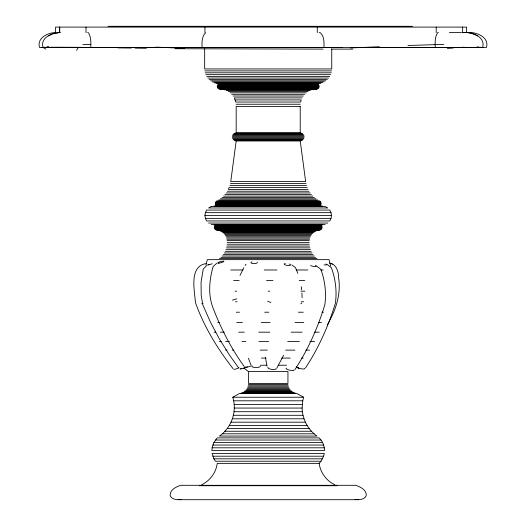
<?xml version="1.0" encoding="UTF-8"?>
<svg xmlns="http://www.w3.org/2000/svg" width="526" height="526" viewBox="0 0 526 526"><rect width="100%" height="100%" fill="white"/><g stroke="black" fill="none" stroke-linecap="round" stroke-linejoin="round"><path stroke-width="0.79" d="M302.121 408.058L302.752 400.792L303.627 397.248L296.657 393.402L239.757 393.402L232.781 397.248C237.239 411.319 231.585 427.704 219.441 436.067L316.968 436.067C307.966 429.749 302.286 419.064 302.121 408.058L234.294 408.058M90.807 47.445C90.886 42.58 91.228 37.116 88.486 32.855L87.645 32.454M323.924 47.445C324.18 42.521 324.266 36.577 320.505 32.855L319.256 32.454M212.116 447.804L211.886 450.631L324.522 450.631C324.489 445.877 322.523 441.229 319.15 437.888L217.258 437.888L213.885 442.438L212.116 447.804L324.299 447.804M204.936 215.509L205.377 212.655L206.646 210.065L329.763 210.065C331.945 213.319 331.945 217.705 329.763 220.959L206.646 220.959L205.377 218.369L204.936 215.509L331.472 215.509M482.677 47.445C485.715 36.485 471.138 31.304 462.453 32.658M323.628 456.206L324.299 453.451L212.116 453.451L213.885 458.823L215.39 461.23L321.018 461.23L323.628 456.206L212.787 456.206M205.962 265.209L207.323 259.647L329.085 259.647L330.644 266.005M240.001 275.414L243.88 267.629M283.553 355.32L276.788 368.2M327.257 324.936C335.581 310.767 341.17 294.599 338.639 277.998C338.58 271.81 336.62 264.315 329.664 263.079M245.175 265.492L245.964 264.203M76.579 50.318L78.354 47.445M294.941 369.548C308.052 349.639 317.895 327.613 324.825 304.824C326.488 292.883 324.989 280.555 320.801 269.266L316.402 265.932M305.494 367.957C318.598 348.048 328.441 326.021 335.378 303.239C337.041 291.292 335.542 278.964 331.354 267.675L326.955 264.341M201.636 484.742C209.992 480.823 216.074 472.532 217.258 463.367L319.15 463.367L321.018 461.23M205.508 32.855C201.747 36.577 201.833 42.521 202.089 47.445M206.54 265.722L203.253 269.049L201.057 282.133L201.195 295.29L202.839 304.975L210.499 322.221L219.355 338.908L229.382 354.978L238.508 367.694M216.758 263.289L213.168 266.452C209.276 279.904 207.855 295.02 213.155 308.275C221.045 328.809 231.236 348.587 244.163 366.412M48.55 35.939L52.238 34.045M438.368 32.454L437.52 32.855C434.778 37.116 435.127 42.58 435.206 47.445M209.17 264.328L207.678 265.045L212.3 263.802M206.547 263.539C188.775 265.768 194.574 290.365 195.435 302.437C203.851 326.561 217.6 348.843 233.274 368.956M201.734 303.791L203.049 303.357M234.162 369.548L239.126 367.898M52.955 33.848L59.609 32.586L59.55 27.096M358.265 499.7C361.27 499.568 364.991 498.832 366.227 495.702C366.826 489.956 360.336 486.846 355.754 485.307L180.661 485.307C176.078 486.846 169.582 489.956 170.181 495.702C171.423 498.832 175.138 499.568 178.143 499.7L358.265 499.7L355.063 499.49M462.538 32.658C467.686 32.053 472.999 33.256 477.43 35.939M55.723 32.586C47.827 32.507 36.642 38.142 39.529 47.445L486.471 47.445C489.404 37.405 476.983 32.139 468.699 32.454M60.523 32.52C52.528 32.31 39.983 37.589 43.02 47.445L45.94 49.115M447.402 48.412L453.32 48.017M178.143 499.7L181.352 499.49M350.579 47.951L379.338 46.735M407.966 45.519L443.799 44.362M108.073 26.3L412.476 26.3M449.355 32.454L461.433 32.454M41.659 47.55L156.334 47.55M160.246 47.55L162.56 47.55M183.318 47.55L341.999 47.55M359.488 47.55L483.637 47.55M323.056 49.115L174.934 48.721M331.505 49.115L352.867 49.115M204.792 70.885L331.623 70.885M205.179 72.812L331.235 72.812M205.817 74.666L330.598 74.666M206.692 76.421L329.717 76.421M207.796 78.052L328.612 78.052M209.105 79.518L327.31 79.518M210.591 80.8L325.818 80.8M212.241 81.878L324.167 81.878M214.016 82.733L322.399 82.733M215.89 83.345L320.525 83.345M217.823 83.706L318.585 83.706M219.789 83.812L315.896 83.812M219.112 83.904L317.303 83.904M218.474 84.173L317.934 84.173M217.935 84.594L318.48 84.594M217.514 85.14L318.894 85.14M217.258 85.777L319.157 85.777M217.166 86.455L319.243 86.455M217.258 87.138L319.157 87.138M217.514 87.77L318.894 87.77M217.935 88.315L318.48 88.315M218.474 88.736L317.934 88.736M219.112 89.006L317.303 89.006M219.789 89.104L316.619 89.104M222.005 89.282L314.403 89.282M224.181 89.749L312.227 89.749M226.272 90.498L310.136 90.498M228.245 91.524L308.164 91.524M230.059 92.806L306.349 92.806M231.69 94.312L304.725 94.312M233.103 96.021L303.311 96.021M302.141 97.902L234.274 97.902L235.806 102.051L300.602 102.051L301.234 99.927L235.181 99.927M236.141 104.24L300.267 104.24M235.155 133.058L301.26 133.058M234.195 133.453L302.22 133.453M233.366 134.084L303.042 134.084M232.735 134.906L303.68 134.906M232.334 135.866L304.074 135.866M232.196 136.891L304.212 136.891M232.334 137.924L304.074 137.924M232.735 138.877L303.68 138.877M233.366 139.699L303.042 139.699M234.195 140.33L302.22 140.33M235.155 140.731L301.26 140.731M230.401 183.567L306.007 183.567M229.882 185.573L306.526 185.573M307.21 187.519L229.204 187.519L228.363 189.413L308.045 189.413M227.377 191.227L309.032 191.227M226.246 192.957L310.162 192.957M224.977 194.587L311.431 194.587M223.576 196.113L312.832 196.113M222.064 197.52L314.351 197.52M220.433 198.802L315.975 198.802M218.711 199.952L317.697 199.952M216.896 200.952L319.512 200.952M216.436 201.241L319.979 201.241M216.028 201.609L320.38 201.609M215.706 202.043L320.709 202.043M215.463 202.536L320.952 202.536M215.312 203.056L321.097 203.056M215.259 203.601L321.149 203.601M215.312 204.141L321.097 204.141M215.463 204.667L320.952 204.667M215.706 205.153L320.709 205.153M216.028 205.587L320.38 205.587M214.01 205.968L322.399 205.968M219.625 206.245L258.582 206.245M260.949 206.245L284.369 206.245M285.138 206.245L314.528 206.245M205.377 212.655L331.038 212.655M205.377 218.369L331.038 218.369M208.644 223.057L327.77 223.057M211.176 224.464L325.239 224.464M246.339 224.865L258.45 224.865M264.045 224.865L283.803 224.865M285.368 224.865L297.525 224.865M214.01 225.056L322.399 225.056M215.568 225.128L320.84 225.128M215.016 225.549L321.393 225.549M214.595 226.101L321.813 226.101M214.332 226.739L322.083 226.739M214.24 227.423L322.168 227.423M214.332 228.106L322.083 228.106M214.595 228.744L321.813 228.744M215.016 229.297L321.393 229.297M215.568 229.717L320.84 229.717M216.212 229.98L320.202 229.98M216.896 230.072L319.512 230.072M218.191 230.316L318.223 230.316M219.447 230.697L316.968 230.697M220.65 231.216L315.764 231.216M221.788 231.867L314.62 231.867M222.846 232.643L313.562 232.643M223.813 233.531L312.595 233.531M224.674 234.517L311.734 234.517M225.417 235.595L310.991 235.595M226.042 236.746L310.373 236.746M226.528 237.962L309.886 237.962M226.877 239.225L309.531 239.225M227.081 240.513L309.327 240.513M227.186 242.368L309.222 242.368M227.12 244.222L309.288 244.222M226.89 246.063L309.525 246.063M226.489 247.871L309.926 247.871M225.924 249.64L310.485 249.64M225.2 251.349L311.208 251.349M224.326 252.986L312.082 252.986M223.307 254.538L313.101 254.538M222.15 255.991L314.259 255.991M220.867 257.332L315.547 257.332M219.467 258.555L316.948 258.555M230.756 269.983L242.913 269.983M264.203 269.983L276.946 269.983M296.158 269.983L307.835 269.983M320.906 269.983L323.181 269.983M233.636 280.529L239.152 280.529M266.537 280.529L272.987 280.529M299.169 280.529L304.751 280.529M235.083 291.167L236.667 291.167M268.148 291.167L269.766 291.167M300.892 291.167L304.896 291.167M235.53 301.773L237.095 301.773M301.24 301.773L303.607 301.773M236.292 312.22L239.494 312.22M264.67 312.22L268.727 312.22M298.413 312.22L303.259 312.22M321.899 312.22L323.523 312.22M217.718 322.399L219.263 322.399M236.812 322.399L242.46 322.399M261.192 322.399L270.127 322.399M294.994 322.399L303.798 322.399M318.421 322.399L321.504 322.399M214.115 332.176L215.568 332.176M220.328 332.176L224.339 332.176M238.699 332.176L244.294 332.176M258.72 332.176L269.864 332.176M291.108 332.176L302.18 332.176M314.555 332.176L319.203 332.176M219.276 341.453L221.255 341.453M225.634 341.453L229.448 341.453M241.927 341.453L245.806 341.453M258.904 341.453L268.622 341.453M287.663 341.453L299.399 341.453M309.814 341.453L314.607 341.453M225.588 350.119L227.127 350.119M232.236 350.119L233.748 350.119M260.068 350.119L267.359 350.119M285.644 350.119L294.981 350.119M305.823 350.119L309.518 350.119M261.402 358.075L266.143 358.075M281.726 358.075L290.24 358.075M301.714 358.075L303.206 358.075M260.534 365.228L266.59 365.228M278.307 365.228L286.578 365.228M248.469 371.494L287.946 371.494L287.946 383.401L248.469 383.401L248.469 371.494L243.814 368.115M248.397 384.605L288.018 384.605M248.18 385.788L288.228 385.788M247.825 386.939L288.583 386.939M247.338 388.037L289.076 388.037M246.72 389.069L289.688 389.069M245.984 390.022L290.424 390.022M245.142 390.884L291.272 390.884M244.202 391.633L292.213 391.633M243.176 392.271L293.232 392.271M242.085 392.784L294.33 392.784M240.941 393.159L295.474 393.159M232.781 397.248L303.627 397.248M233.662 400.792L302.752 400.792M234.169 404.409L302.246 404.409M234.037 411.7L302.371 411.7M233.406 415.29L303.009 415.29M232.4 418.801L304.015 418.801M231.032 422.187L305.376 422.187M229.323 425.416L307.085 425.416M227.285 428.453L309.124 428.453M224.937 431.254L311.471 431.254M222.314 433.805L314.094 433.805M215.39 440.025L321.018 440.025M213.885 442.438L322.523 442.438M212.787 445.049L323.628 445.049M213.885 458.823L322.523 458.823M199.321 485.722L337.087 485.722M117.844 47.866L131.217 48.063M135.182 48.129L146.34 48.293M43.02 47.445L46.124 47.55M43.336 47.445L45.94 47.55M155.906 47.116L184.225 48.333M296.782 367.45L298.965 368.108L297.21 367.45M330.078 263.342L332.465 264.059M334.773 484.742C326.416 480.823 320.334 472.532 319.15 463.367M291.825 264.92L295.448 267.576L297.854 273.342M250.218 363.052L250.994 365.018M248.43 358.226L249.962 362.401M267.05 366.116L265.413 357.45M301.22 286.683L301.661 289.839M301.957 293.002L302.108 297.749M466.601 32.651L466.601 27.096L55.598 27.096L55.598 32.651M462.637 27.096L462.637 32.651M436.205 27.096L436.205 32.651M331.748 48.879L331.748 68.932L204.66 68.932L204.66 48.879M317.27 27.096L317.27 32.651M204.943 27.096L204.943 32.651M86.001 27.096L86.001 32.651M59.747 27.096L59.747 32.651M244.025 368.47A4.149 0.342 -17.8 0 1 244.59 367.858M43.178 47.445A46.682 0.519 0.6 0 1 82.24 47.36M42.895 47.452A48.28 1.65 -1.9 0 1 43.967 47.195M47.13 46.781A48.28 1.65 -1.9 0 1 48.583 46.636M82.878 44.657A48.28 1.65 -1.9 0 1 90.919 44.368M464.169 47.162A45.755 2.222 -3 0 1 458.922 47.596M482.197 47.445A133.137 3.629 0 0 1 476.865 47.077A131.724 3.61 0 0 0 478.469 47.202M236.72 298.834A20.041 3.643 -15.2 0 1 232.492 300.136M251.389 365.892A4.149 0.756 -15.2 0 1 246.937 367.102A4.149 0.756 -15.2 0 1 245.024 366.819M260.245 365.945A4.149 1.308 -1.1 0 1 255.945 367.595A4.149 1.308 -1.1 0 1 252.237 365.945M257.28 262.296A3.209 1.013 -1.1 0 1 253.131 263.539A3.209 1.013 -1.1 0 1 251.993 261.843M275.966 368.575A4.149 1.17 8.5 0 1 271.594 369.37A4.149 1.17 8.5 0 1 268.05 367.312M301.746 302.943A20.041 5.654 8.5 0 1 300.879 303.791M270.929 302.483A20.041 5.654 8.5 0 1 267.662 301.22M289.175 264.013A3.209 0.907 8.5 0 1 289.826 265.439A3.209 0.907 8.5 0 1 285.145 264.867A3.209 0.907 8.5 0 1 285.309 263.539M294.08 369.929A4.149 0.98 12.5 0 1 289.741 370.199A4.149 0.98 12.5 0 1 286.269 368.134M315.396 265.551A3.209 0.756 12.5 0 1 315.015 266.564A3.209 0.756 12.5 0 1 310.59 265.551M247.516 366.859A4.149 0.342 -17.8 0 1 243.091 368.437A4.149 0.342 -17.8 0 1 240.112 369.048M240.612 368.713A4.149 0.342 -17.8 0 1 241.23 368.437M304.626 368.338A4.149 0.98 12.5 0 1 300.819 368.719A4.149 0.98 12.5 0 1 296.592 366.753M325.942 263.96A3.209 0.756 12.5 0 1 324.095 264.841M236.187 140.863L230.763 181.536L305.652 181.536L300.228 140.863L236.187 140.863M211.176 206.56L208.644 207.967L327.77 207.967L325.239 206.56L211.176 206.56M300.228 106.456L236.187 106.456L236.187 132.927L300.228 132.927L300.228 106.456M218.875 263.151A3.209 0.585 -15.2 0 0 223.872 261.455A3.209 0.585 -15.2 0 0 219.658 261.909A3.209 0.585 -15.2 0 0 218.875 263.151"/></g></svg>
